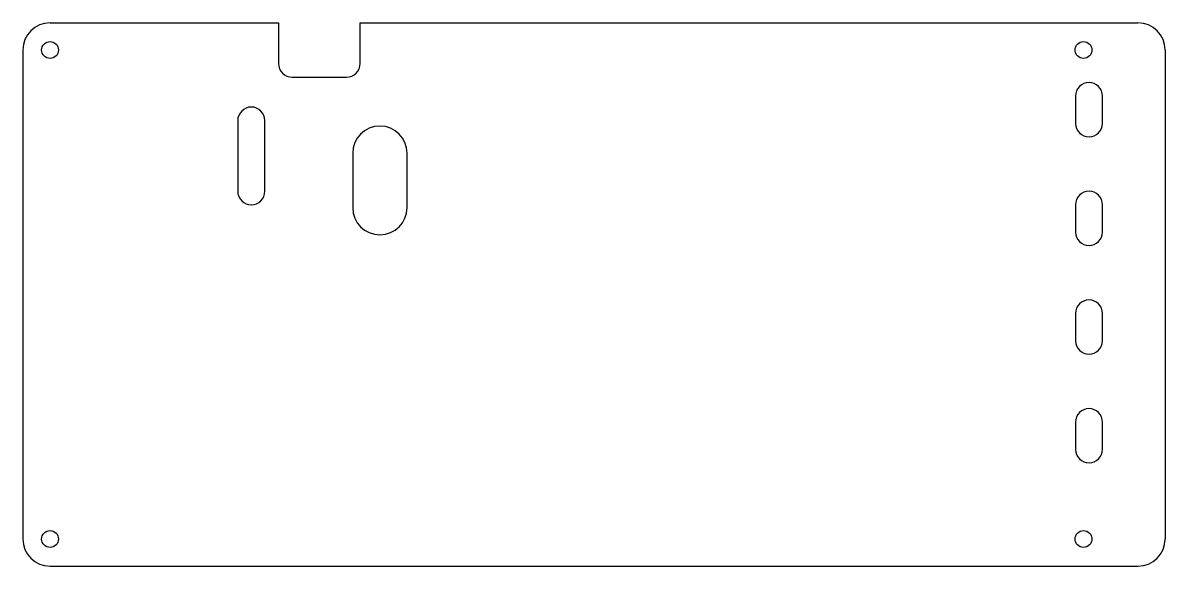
# Model space of a CAD drawing. Header units: millimetres. Extents: x -105 to 105, y -50 to 50.
import ezdxf

# ---------------------------------------------------------------- set-up
doc = ezdxf.new("R2010")
doc.units = ezdxf.units.MM

msp = doc.modelspace()

# ---------------------------------------------------------------- linework, layer by layer
at = {"color": 7, "linetype": 'Continuous', "lineweight": 25}
for p, q in [((-100, 50), (-58, 50)), ((-58, 50), (-58, 42.5)), ((-43, 42.5), (-43, 50)), ((-43, 50), (100, 50)), ((-105, 45), (-105, -45)), ((105, 45), (105, -45)), ((-55.5, 40), (-45.5, 40)), ((88.5, 36.5), (88.5, 31.5)), ((93.5, 31.5), (93.5, 36.5)), ((-65.5, 32), (-65.5, 19)), ((-60.5, 19), (-60.5, 32)), ((-44.365, 26), (-44.365, 16)), ((-34.365, 16), (-34.365, 26)), ((88.5, 16.5), (88.5, 11.5)), ((93.5, 11.5), (93.5, 16.5)), ((88.5, -3.5), (88.5, -8.5)), ((93.5, -8.5), (93.5, -3.5)), ((88.5, -23.5), (88.5, -28.5)), ((93.5, -28.5), (93.5, -23.5)), ((-100, -50), (100, -50))]:
    msp.add_line(p, q, dxfattribs=at)
for centre in [(-100, 45), (90, 45), (-100, -45), (90, -45)]:
    msp.add_circle(centre, 1.55, dxfattribs=at)
for centre, radius, start, end in [((-100, 45), 5, 90, 180), ((100, 45), 5, 0, 90), ((-55.5, 42.5), 2.5, 180, 270), ((-45.5, 42.5), 2.5, 270, 0), ((91, 36.5), 2.5, 0, 180), ((-63, 32), 2.5, 0, 180), ((91, 31.5), 2.5, 180, 0), ((-39.365, 26), 5, 0, 180), ((-63, 19), 2.5, 180, 0), ((91, 16.5), 2.5, 0, 180), ((-39.365, 16), 5, 180, 0), ((91, 11.5), 2.5, 180, 0), ((91, -3.5), 2.5, 0, 180), ((91, -8.5), 2.5, 180, 0), ((91, -23.5), 2.5, 0, 180), ((91, -28.5), 2.5, 180, 0), ((-100, -45), 5, 180, 270), ((100, -45), 5, 270, 0)]:
    msp.add_arc(centre, radius, start, end, dxfattribs=at)

doc.saveas('drawing.dxf')
